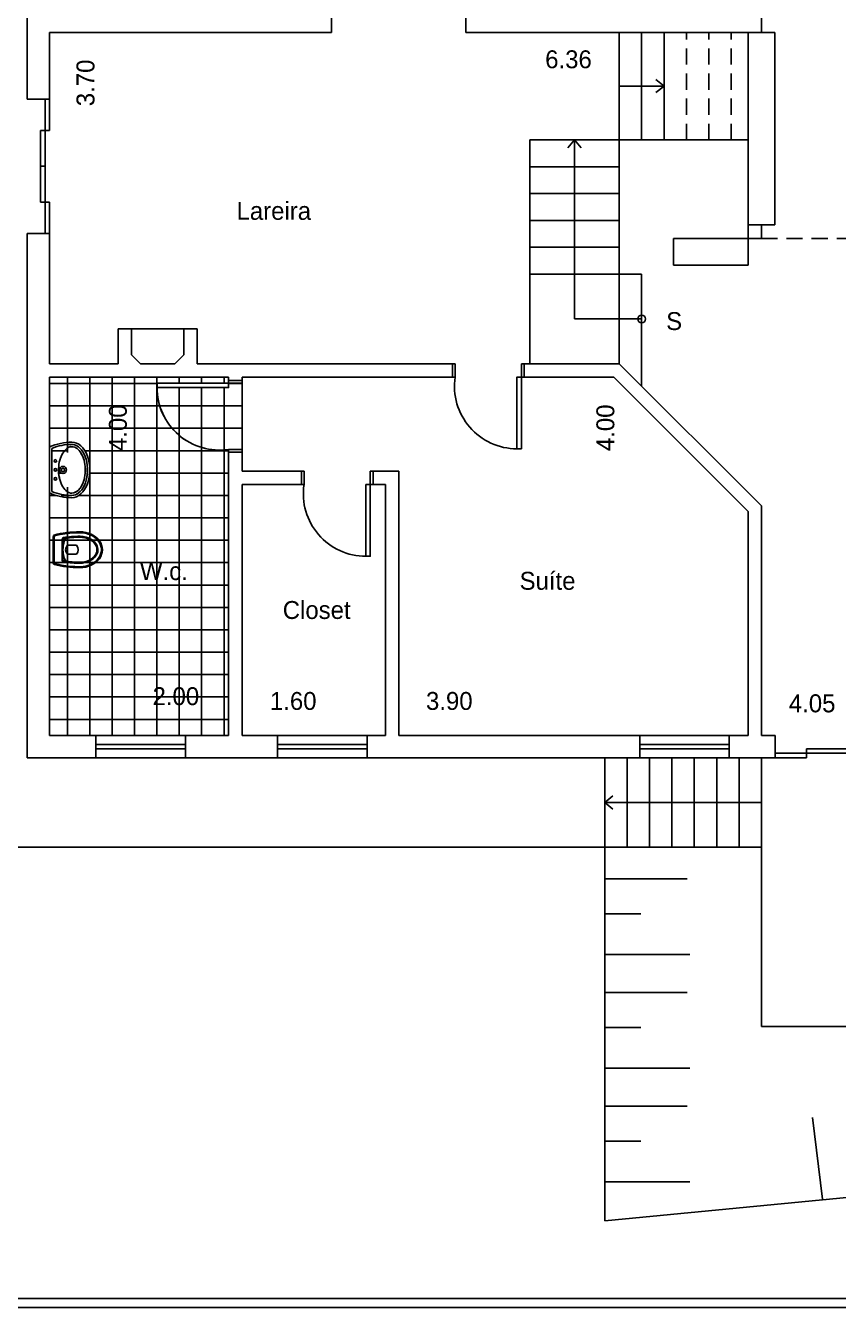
# Model space of a CAD drawing. Extents: x 0 to 58.4, y 0 to 35.7.
# Drawn here: x 16.92 to 25.99, y 0 to 14.31 of the extents above; entities that cross this region are included whole.
import ezdxf

# ---------------------------------------------------------------- set-up
doc = ezdxf.new("R2010")
doc.units = 0
doc.header["$MEASUREMENT"] = 0
doc.linetypes.add('ACAD_ISO02W100', pattern=[15, 12, -3])
doc.layers.get('0').update_dxf_attribs({"linetype": 'CONTINUOUS'})
doc.layers.get('DEFPOINTS').update_dxf_attribs({"linetype": 'CONTINUOUS'})
for name, color, linetype in [('BLOCO', 5, 'CONTINUOUS'), ('BLOCOS', 5, 'CONTINUOUS'), ('CINZA', 8, 'CONTINUOUS'), ('HACHURA', 1, 'CONTINUOUS'), ('PAREDE', 7, 'CONTINUOUS'), ('PONTILHADO', 8, 'ACAD_ISO02W100')]:
    doc.layers.add(name, color=color, linetype=linetype)
doc.styles.add('PADRÃO', font='', dxfattribs={"height": 0.2})
doc.styles.get('PADRÃO').set_extended_font_data('AvantGarde Bk BT')
doc.dimstyles.new('PADRÃOS', dxfattribs={"dimtxt": 0.15, "dimasz": 0.1, "dimexe": 1.25, "dimexo": 0.625, "dimgap": 0.1, "dimtad": 0, "dimjust": 1, "dimzin": 1, "dimdsep": 46, "dimtxsty": 'PADRÃO', "dimcen": 2.5, "dimse1": 1, "dimse2": 1, "dimsd1": 1, "dimsd2": 1, "dimclrt": 1, "dimadec": 0, "dimazin": 0, "dimtfac": 1, "dimtdec": 4, "dimtmove": 0, "dimatfit": 3, "dimfxl": 1, "dimtolj": 1, "dimtzin": 0, "dimarcsym": 0})

# ---------------------------------------------------------------- blocks, each defined once
blk = doc.blocks.new('BOLA')
at = {"layer": 'PAREDE', "ltscale": 0.015}
blk.add_circle((0, 0), 0.0437, dxfattribs=at)
blk = doc.blocks.new('SETA')
at = {"layer": 'PAREDE', "ltscale": 0.015}
for q in [(-0.073, -0.091), (0.073, -0.091)]:
    blk.add_line((0, 0), q, dxfattribs=at)
blk = doc.blocks.new('J1')
at = {"layer": 'BLOCO'}
for p, q in [((0, 0.25), (0, 0)), ((1, 0.25), (0, 0.25)), ((1, 0.15), (0, 0.15)), ((1, 0), (1, 0.25)), ((0, 0.1), (1, 0.1)), ((0, 0), (1, 0))]:
    blk.add_line(p, q, dxfattribs=at)
blk = doc.blocks.new('P80D15')
at = {"layer": 'BLOCO', "ltscale": 0.015}
for p, q in [((0, 0.15), (0, 0)), ((0, 0.15), (0.03, 0.15)), ((0.03, 0.15), (0.03, 0)), ((0.77, 0.15), (0.77, 0)), ((0.77, 0.15), (0.8, 0.15)), ((0.8, 0.15), (0.8, 0)), ((0, 0), (0.03, 0)), ((0.77, 0), (0.8, 0))]:
    blk.add_line(p, q, dxfattribs=at)
at = {"layer": 'BLOCO'}
blk.add_lwpolyline([(0.77, 0.15), (0.72, 0.15), (0.72, 0.95), (0.77, 0.95)], close=True, dxfattribs=at)
at = {"layer": 'BLOCO', "ltscale": 0.015}
blk.add_arc((0.72, 0.252), 0.698, 90, 188.4445, dxfattribs=at)
blk = doc.blocks.new('P80E15')
at = {"layer": 'BLOCO', "ltscale": 0.015}
for p, q in [((0.03, 0.15), (0, 0.15)), ((0, 0.15), (0, 0)), ((0.03, 0.15), (0.03, 0)), ((0.8, 0.15), (0.77, 0.15)), ((0.77, 0.15), (0.77, 0)), ((0.8, 0.15), (0.8, 0)), ((0.03, 0), (0, 0)), ((0.8, 0), (0.77, 0))]:
    blk.add_line(p, q, dxfattribs=at)
at = {"layer": 'BLOCO'}
blk.add_lwpolyline([(0.03, 0.15), (0.08, 0.15), (0.08, 0.95), (0.03, 0.95)], close=True, dxfattribs=at)
at = {"layer": 'BLOCO', "ltscale": 0.015}
blk.add_arc((0.08, 0.252), 0.698, 351.5555, 90, dxfattribs=at)
blk = doc.blocks.new('*D36')
at = {"layer": 'DEFPOINTS', "color": 0, "linetype": 'ByBlock', "ltscale": 0.015}
for p in [(150.251, 145.322), (150.251, 141.872), (150.702, 141.872)]:
    blk.add_point(p, dxfattribs=at)
at = {"color": 1, "linetype": 'ByBlock', "ltscale": 0.015, "insert": (150.702, 144.757), "char_height": 0.2, "attachment_point": 5, "rotation": 90, "style": 'PADRÃO'}
blk.add_mtext('\\A1;3.45', dxfattribs=at)
blk = doc.blocks.new('*D38')
at = {"layer": 'DEFPOINTS', "color": 0, "linetype": 'ByBlock', "ltscale": 0.015}
for p in [(154.301, 136.678), (150.251, 136.322), (154.301, 136.322)]:
    blk.add_point(p, dxfattribs=at)
at = {"color": 1, "linetype": 'ByBlock', "ltscale": 0.015, "insert": (150.818, 136.678), "char_height": 0.2, "attachment_point": 5, "style": 'PADRÃO'}
blk.add_mtext('\\A1;4.05', dxfattribs=at)
blk = doc.blocks.new('*D39')
at = {"layer": 'DEFPOINTS', "color": 0, "linetype": 'ByBlock', "ltscale": 0.015}
for p in [(150.101, 136.704), (146.201, 136.322), (150.101, 136.322)]:
    blk.add_point(p, dxfattribs=at)
at = {"color": 1, "linetype": 'ByBlock', "ltscale": 0.015, "insert": (146.766, 136.704), "char_height": 0.2, "attachment_point": 5, "style": 'PADRÃO'}
blk.add_mtext('\\A1;3.90', dxfattribs=at)
blk = doc.blocks.new('*D40')
at = {"layer": 'DEFPOINTS', "color": 0, "linetype": 'ByBlock', "ltscale": 0.015}
for p in [(148.601, 140.322), (148.51, 136.322), (150.101, 136.322)]:
    blk.add_point(p, dxfattribs=at)
at = {"color": 1, "linetype": 'ByBlock', "ltscale": 0.015, "insert": (148.51, 139.756), "char_height": 0.2, "attachment_point": 5, "rotation": 90, "style": 'PADRÃO'}
blk.add_mtext('\\A1;4.00', dxfattribs=at)
blk = doc.blocks.new('*D41')
at = {"layer": 'DEFPOINTS', "color": 0, "linetype": 'ByBlock', "ltscale": 0.015}
for p in [(146.051, 136.704), (144.451, 136.322), (146.051, 136.322)]:
    blk.add_point(p, dxfattribs=at)
at = {"color": 1, "linetype": 'ByBlock', "ltscale": 0.015, "insert": (145.023, 136.704), "char_height": 0.2, "attachment_point": 5, "style": 'PADRÃO'}
blk.add_mtext('\\A1;1.60', dxfattribs=at)
blk = doc.blocks.new('*D42')
at = {"layer": 'DEFPOINTS', "color": 0, "linetype": 'ByBlock', "ltscale": 0.015}
for p in [(142.301, 140.322), (142.301, 136.322), (143.066, 136.322)]:
    blk.add_point(p, dxfattribs=at)
at = {"color": 1, "linetype": 'ByBlock', "ltscale": 0.015, "insert": (143.066, 139.756), "char_height": 0.2, "attachment_point": 5, "rotation": 90, "style": 'PADRÃO'}
blk.add_mtext('\\A1;4.00', dxfattribs=at)
blk = doc.blocks.new('*D43')
at = {"layer": 'DEFPOINTS', "color": 0, "linetype": 'ByBlock', "ltscale": 0.015}
for p in [(142.301, 136.757), (142.301, 136.322), (144.301, 136.322)]:
    blk.add_point(p, dxfattribs=at)
at = {"color": 1, "linetype": 'ByBlock', "ltscale": 0.015, "insert": (143.712, 136.757), "char_height": 0.2, "attachment_point": 5, "style": 'PADRÃO'}
blk.add_mtext('\\A1;2.00', dxfattribs=at)
blk = doc.blocks.new('*D44')
at = {"layer": 'DEFPOINTS', "color": 0, "linetype": 'ByBlock', "ltscale": 0.015}
for p in [(142.301, 144.172), (142.301, 140.472), (142.704, 140.472)]:
    blk.add_point(p, dxfattribs=at)
at = {"color": 1, "linetype": 'ByBlock', "ltscale": 0.015, "insert": (142.704, 143.607), "char_height": 0.2, "attachment_point": 5, "rotation": 90, "style": 'PADRÃO'}
blk.add_mtext('\\A1;3.70', dxfattribs=at)
blk = doc.blocks.new('*D45')
at = {"layer": 'DEFPOINTS', "color": 0, "linetype": 'ByBlock', "ltscale": 0.015}
for p in [(142.301, 144.172), (148.663, 144.172), (142.301, 143.869)]:
    blk.add_point(p, dxfattribs=at)
at = {"color": 1, "linetype": 'ByBlock', "ltscale": 0.015, "insert": (148.097, 143.869), "char_height": 0.2, "attachment_point": 5, "style": 'PADRÃO'}
blk.add_mtext('\\A1;6.36', dxfattribs=at)
blk = doc.blocks.new('LAVAT')
at = {"layer": 'BLOCOS'}
for p, q in [((-0.257, 0), (0.257, 0)), ((-0.241, 0.025), (0.241, 0.025))]:
    blk.add_line(p, q, dxfattribs=at)
for centre, radius in [((0, 0.15), 0.04), ((0, 0.15), 0.02), ((-0.1, 0.065), 0.015), ((0, 0.065), 0.015), ((0.1, 0.065), 0.015)]:
    blk.add_circle(centre, radius, dxfattribs=at)
for centre, radius, start, end in [((0.31, 0.25), 0.62, 180, 203.78), ((0.31, 0.25), 0.595, 180, 202.2114), ((-0.31, 0.25), 0.595, 337.7886, 360), ((-0.31, 0.25), 0.62, 336.22, 0)]:
    blk.add_arc(centre, radius, start, end, dxfattribs=at)
blk.add_ellipse((0, 0.25), major_axis=(0.31, 0), ratio=0.645161, start_param=0, end_param=3.141593, dxfattribs=at)
for points, knots in [([(0.285, 0.25), (0.285, 0.3), (0.245, 0.354), (0.101, 0.423), (0, 0.434), (-0.174, 0.399), (-0.244, 0.353), (-0.28, 0.286), (-0.285, 0.268), (-0.285, 0.25)], [0, 0, 0, 0, 0.936148, 0.936148, 1.872296, 1.872296, 2.808445, 2.808445, 3.139385, 3.139385, 3.139385, 3.139385]), ([(0.26, 0.25), (0.26, 0.278), (0.242, 0.313), (0.164, 0.37), (0.103, 0.392), (-0.029, 0.404), (-0.098, 0.394), (-0.203, 0.348), (-0.24, 0.314), (-0.266, 0.253), (-0.263, 0.224), (-0.216, 0.162), (-0.168, 0.131), (-0.048, 0.098), (0.023, 0.096), (0.148, 0.123), (0.201, 0.15), (0.251, 0.205), (0.26, 0.229), (0.26, 0.25)], [0, 0, 0, 0, 0.718092, 0.718092, 1.436184, 1.436184, 2.154275, 2.154275, 2.872367, 2.872367, 3.590459, 3.590459, 4.308551, 4.308551, 5.026643, 5.026643, 5.744734, 5.744734, 6.283185, 6.283185, 6.283185, 6.283185])]:
    blk.add_open_spline(points, degree=3, knots=knots, dxfattribs=at)
blk = doc.blocks.new('VASOSAN')
at = {"layer": 'BLOCOS'}
for p, q in [((-0.05, 0.2), (-0.05, 0.3)), ((0.05, 0.2), (0.05, 0.3)), ((-0.116, 0.15), (0.116, 0.15)), ((-0.145, 0.05), (0.145, 0.05)), ((-0.145, 0.04), (0.145, 0.04)), ((-0.116, 0.14), (0.116, 0.14))]:
    blk.add_line(p, q, dxfattribs=at)
for centre, radius, start, end in [((0, 0.25), 0.0707, 44.9896, 134.9689), ((-0.116, 0.16), 0.02, 189.3868, 270), ((-0.116, 0.16), 0.01, 189.3844, 270), ((0, 0.25), 0.0707, 225.0311, 315.0104), ((0.116, 0.16), 0.01, 270, 350.5759), ((0.116, 0.16), 0.02, 270, 350.5771), ((-0.145, 0.06), 0.02, 195.5363, 270), ((-0.145, 0.06), 0.01, 195.5347, 270), ((0.145, 0.06), 0.01, 270, 344.4831), ((0.145, 0.06), 0.02, 270, 344.4637)]:
    blk.add_arc(centre, radius, start, end, dxfattribs=at)
for centre, major_axis, ratio, start_param, end_param in [((0, 0.34), (0, 0.25), 0.8, 4.712389, 7.853982), ((0, 0.34), (0, 0.5), 0.4, 1.570796, 2.178171), ((0, 0.34), (0, 0.5), 0.4, 4.105014, 4.712389), ((0, 0.2), (-0.132, 0), 0.380108, 0, 3.141593)]:
    blk.add_ellipse(centre, major_axis=major_axis, ratio=ratio, start_param=start_param, end_param=end_param, dxfattribs=at)
for points, knots in [([(0.19, 0.34), (0.19, 0.385), (0.18, 0.43), (0.128, 0.535), (0.067, 0.577), (-0.056, 0.582), (-0.118, 0.544), (-0.177, 0.44), (-0.19, 0.39), (-0.19, 0.34)], [4.712389, 4.712389, 4.712389, 4.712389, 5.268705, 5.268705, 6.251972, 6.251972, 7.235239, 7.235239, 7.853982, 7.853982, 7.853982, 7.853982]), ([(0.15, 0.34), (0.15, 0.379), (0.141, 0.418), (0.098, 0.505), (0.052, 0.537), (-0.036, 0.543), (-0.083, 0.519), (-0.137, 0.434), (-0.15, 0.387), (-0.15, 0.34)], [4.712389, 4.712389, 4.712389, 4.712389, 5.267304, 5.267304, 6.225165, 6.225165, 7.183027, 7.183027, 7.853982, 7.853982, 7.853982, 7.853982]), ([(0.14, 0.34), (0.14, 0.377), (0.131, 0.415), (0.086, 0.506), (0.035, 0.535), (-0.049, 0.525), (-0.088, 0.498), (-0.13, 0.419), (-0.14, 0.379), (-0.14, 0.34)], [4.712389, 4.712389, 4.712389, 4.712389, 5.266985, 5.266985, 6.376176, 6.376176, 7.268653, 7.268653, 7.853982, 7.853982, 7.853982, 7.853982]), ([(-0.19, 0.34), (-0.19, 0.263), (-0.183, 0.186), (-0.165, 0.096), (-0.16, 0.076), (-0.155, 0.057)], [1.5707963, 1.5707963, 1.5707963, 1.5707963, 2.0374558, 2.0374558, 2.1781714, 2.1781714, 2.1781714, 2.1781714]), ([(0.126, 0.158), (0.13, 0.188), (0.134, 0.22), (0.139, 0.281), (0.14, 0.31), (0.14, 0.34)], [4.3194242, 4.3194242, 4.3194242, 4.3194242, 4.5261468, 4.5261468, 4.712389, 4.712389, 4.712389, 4.712389]), ([(0.135, 0.157), (0.141, 0.188), (0.145, 0.222), (0.149, 0.283), (0.15, 0.312), (0.15, 0.34)], [4.3194149, 4.3194149, 4.3194149, 4.3194149, 4.5352774, 4.5352774, 4.712389, 4.712389, 4.712389, 4.712389]), ([(0.155, 0.057), (0.171, 0.118), (0.183, 0.188), (0.189, 0.287), (0.19, 0.314), (0.19, 0.34)], [4.1050166, 4.1050166, 4.1050166, 4.1050166, 4.5531772, 4.5531772, 4.712389, 4.712389, 4.712389, 4.712389])]:
    blk.add_open_spline(points, degree=3, knots=knots, dxfattribs=at)
for points in [[(-0.15, 0.34), (-0.15, 0.277), (-0.145, 0.214), (-0.135, 0.157)], [(-0.14, 0.34), (-0.14, 0.278), (-0.135, 0.215), (-0.126, 0.158)]]:
    blk.add_open_spline(points, degree=3, dxfattribs=at)

msp = doc.modelspace()

# ---------------------------------------------------------------- hatches: boundary and pattern name
at = {"layer": 'HACHURA', "ltscale": 0.015}
h = msp.add_hatch(dxfattribs=at)
h.set_pattern_fill('NET', color=256, scale=2, style=0)
h.set_pattern_definition([(0, (-125.11661, -129.93444), (0, 0.25), []), (90, (-125.11661, -129.93444), (-0.25, 2e-17), [])])
h.paths.add_polyline_path([(18.385, 10.271, 0.45807), (19.185, 9.581), (19.335, 9.581), (19.335, 10.321), (19.185, 10.321), (19.185, 10.271)])
edge = h.paths.add_edge_path()
edge.add_line((18.385, 10.271), (18.385, 10.321))
edge.add_line((18.385, 10.321), (19.185, 10.321))
edge.add_line((19.185, 10.321), (19.185, 10.351))
edge.add_line((19.185, 10.351), (19.185, 10.387))
edge.add_line((19.185, 10.387), (17.185, 10.387))
edge.add_line((17.185, 10.387), (17.185, 9.608))
edge.add_arc((17.435, 9.041), 0.62, 90, 113.78, ccw=False)
edge.add_ellipse((17.435, 9.351), major_axis=(0, -0.31), ratio=0.645161, start_angle=0, end_angle=180, ccw=False)
edge.add_arc((17.435, 9.661), 0.62, 246.22, 270, ccw=False)
edge.add_line((17.185, 9.093), (17.185, 6.387))
edge.add_line((17.185, 6.387), (17.702, 6.387))
edge.add_line((17.702, 6.387), (18.702, 6.387))
edge.add_line((18.702, 6.387), (19.185, 6.387))
edge.add_line((19.185, 6.387), (19.185, 9.551))
edge.add_line((19.185, 9.551), (19.185, 9.581))
edge.add_arc((19.082, 10.271), 0.698, 180, 278.4445, ccw=False)
edge = h.paths.add_edge_path(flags=16)
edge.add_ellipse((17.525, 8.46), major_axis=(0.25, 0), ratio=0.8, start_angle=270, end_angle=450, ccw=False)
edge.add_ellipse((17.525, 8.46), major_axis=(0.5, 0), ratio=0.4, start_angle=235.2, end_angle=270, ccw=False)
edge.add_arc((17.245, 8.315), 0.02, 180, 258.1773, ccw=False)
edge.add_line((17.225, 8.315), (17.225, 8.605))
edge.add_arc((17.245, 8.605), 0.02, 101.8227, 180, ccw=False)
edge.add_ellipse((17.525, 8.46), major_axis=(0.5, 0), ratio=0.4, start_angle=90, end_angle=124.8, ccw=False)
h.paths.add_polyline_path([(17.239, 8.624, -0.00003), (17.239, 8.624, 0.00003)], flags=0)
edge = h.paths.add_edge_path(flags=0)
edge.add_ellipse((17.525, 8.46), major_axis=(0.25, 0), ratio=0.8, start_angle=270, end_angle=450, ccw=False)
edge.add_ellipse((17.525, 8.46), major_axis=(0.5, 0), ratio=0.4, start_angle=235.2, end_angle=270, ccw=False)
edge.add_arc((17.245, 8.315), 0.02, 180, 258.1773, ccw=False)
edge.add_line((17.225, 8.315), (17.225, 8.605))
edge.add_arc((17.245, 8.605), 0.02, 101.8227, 180, ccw=False)
edge.add_ellipse((17.525, 8.46), major_axis=(0.5, 0), ratio=0.4, start_angle=90, end_angle=124.8, ccw=False)
h.paths.add_polyline_path([(17.795, 9.505), (17.795, 10.137), (18.103, 10.137), (18.103, 9.505)], flags=24)
h.paths.add_polyline_path([(18.257, 6.977), (18.935, 6.977), (18.935, 6.669), (18.257, 6.669)], flags=24)
h.paths.add_polyline_path([(18.257, 6.977), (18.935, 6.977), (18.935, 6.669), (18.257, 6.669)], flags=8)
h.paths.add_polyline_path([(18.138, 8.066), (18.808, 8.066), (18.808, 8.372), (18.138, 8.372)], flags=24)

# ---------------------------------------------------------------- linework, layer by layer
at = {"layer": 'BLOCO', "ltscale": 0.015}
for p, q in [((17.135, 13.492), (17.135, 11.992)), ((17.185, 13.492), (17.185, 13.142)), ((17.085, 13.142), (17.085, 12.342)), ((17.185, 13.142), (17.085, 13.142)), ((17.135, 12.742), (17.085, 12.742)), ((17.185, 12.342), (17.085, 12.342)), ((17.185, 12.342), (17.185, 11.992)), ((21.685, 10.537), (21.715, 10.537)), ((21.685, 10.387), (21.685, 10.537)), ((21.715, 10.387), (21.715, 10.537)), ((22.455, 10.537), (22.485, 10.537)), ((22.455, 10.387), (22.455, 10.537)), ((22.485, 10.387), (22.485, 10.537)), ((19.185, 10.351), (19.335, 10.351)), ((19.185, 10.321), (19.185, 10.351)), ((19.185, 10.321), (19.335, 10.321)), ((19.335, 10.321), (19.335, 10.351)), ((21.685, 10.387), (21.715, 10.387)), ((22.455, 10.387), (22.485, 10.387)), ((19.185, 9.581), (19.335, 9.581)), ((19.185, 9.551), (19.185, 9.581)), ((19.185, 9.551), (19.335, 9.551)), ((19.335, 9.551), (19.335, 9.581)), ((19.997, 9.337), (20.027, 9.337)), ((19.997, 9.187), (19.997, 9.337)), ((20.027, 9.187), (20.027, 9.337)), ((20.767, 9.337), (20.797, 9.337)), ((20.767, 9.187), (20.767, 9.337)), ((20.797, 9.187), (20.797, 9.337)), ((19.997, 9.187), (20.027, 9.187)), ((20.767, 9.187), (20.797, 9.187)), ((26.788, 6.187), (25.288, 6.187)), ((26.438, 6.237), (25.638, 6.237)), ((25.638, 6.137), (25.638, 6.237)), ((25.638, 6.137), (25.288, 6.137))]:
    msp.add_line(p, q, dxfattribs=at)
at = {"layer": 'BLOCO'}
for p, q in [((17.702, 6.387), (17.702, 6.137)), ((18.702, 6.387), (17.702, 6.387)), ((18.702, 6.137), (18.702, 6.387)), ((19.732, 6.387), (19.732, 6.137)), ((20.732, 6.387), (19.732, 6.387)), ((20.732, 6.137), (20.732, 6.387)), ((23.775, 6.387), (23.775, 6.137)), ((24.775, 6.387), (23.775, 6.387)), ((24.775, 6.137), (24.775, 6.387)), ((18.702, 6.287), (17.702, 6.287)), ((17.702, 6.237), (18.702, 6.237)), ((20.732, 6.287), (19.732, 6.287)), ((19.732, 6.237), (20.732, 6.237)), ((24.775, 6.287), (23.775, 6.287)), ((23.775, 6.237), (24.775, 6.237)), ((17.702, 6.137), (18.702, 6.137)), ((19.732, 6.137), (20.732, 6.137)), ((23.775, 6.137), (24.775, 6.137))]:
    msp.add_line(p, q, dxfattribs=at)
for points in [[(19.185, 10.321), (19.185, 10.271), (18.385, 10.271), (18.385, 10.321)], [(22.455, 10.387), (22.405, 10.387), (22.405, 9.587), (22.455, 9.587)], [(20.767, 9.187), (20.717, 9.187), (20.717, 8.387), (20.767, 8.387)]]:
    msp.add_lwpolyline(points, close=True, dxfattribs=at)
at = {"layer": 'BLOCO', "ltscale": 0.015}
for centre, start, end in [((22.405, 10.285), 171.5555, 270), ((19.082, 10.271), 180, 278.4445), ((20.717, 9.085), 171.5555, 270)]:
    msp.add_arc(centre, 0.698, start, end, dxfattribs=at)
at = {"layer": 'BLOCOS'}
for p, q in [((17.185, 9.608), (17.185, 9.093)), ((17.21, 9.592), (17.21, 9.11)), ((17.225, 8.605), (17.225, 8.315)), ((17.235, 8.605), (17.235, 8.315)), ((17.325, 8.576), (17.325, 8.344)), ((17.335, 8.576), (17.335, 8.344)), ((17.385, 8.51), (17.485, 8.51)), ((17.385, 8.41), (17.485, 8.41))]:
    msp.add_line(p, q, dxfattribs=at)
for centre, radius in [((17.25, 9.451), 0.015), ((17.25, 9.351), 0.015), ((17.335, 9.351), 0.04), ((17.335, 9.351), 0.02), ((17.25, 9.251), 0.015)]:
    msp.add_circle(centre, radius, dxfattribs=at)
for centre, radius, start, end in [((17.435, 9.041), 0.62, 90, 113.78), ((17.435, 9.041), 0.595, 90, 112.2114), ((17.435, 9.661), 0.62, 246.22, 270), ((17.435, 9.661), 0.595, 247.7886, 270), ((17.245, 8.605), 0.02, 105.5363, 180), ((17.245, 8.605), 0.01, 105.5347, 180), ((17.345, 8.576), 0.02, 99.3868, 180), ((17.345, 8.576), 0.01, 99.3844, 180), ((17.435, 8.46), 0.0707, 135.0311, 225.0104), ((17.435, 8.46), 0.0707, 314.9896, 44.9689), ((17.245, 8.315), 0.02, 180, 254.4637), ((17.245, 8.315), 0.01, 180, 254.4831), ((17.345, 8.344), 0.02, 180, 260.5771), ((17.345, 8.344), 0.01, 180, 260.5759)]:
    msp.add_arc(centre, radius, start, end, dxfattribs=at)
for centre, major_axis, ratio, start_param, end_param in [((17.435, 9.351), (0, -0.31), 0.645161, 0, 3.141593), ((17.435, 9.351), (0, -0.31), 0.645161, 0, 3.141593), ((17.525, 8.46), (0.5, 0), 0.4, 1.570796, 2.178171), ((17.525, 8.46), (0.5, 0), 0.4, 1.570796, 2.178171), ((17.385, 8.46), (0, 0.132), 0.380108, 0, 3.141593), ((17.385, 8.46), (0, 0.132), 0.380108, 0, 1.570397), ((17.385, 8.46), (0, 0.132), 0.380108, 0, 1.570397), ((17.385, 8.46), (0, 0.132), 0.380108, 0, 1.570397), ((17.385, 8.46), (0, 0.132), 0.380108, 0, 1.570397), ((17.385, 8.46), (0, 0.132), 0.380108, 0, 1.570397), ((17.385, 8.46), (0, 0.132), 0.380108, 0, 1.570397), ((17.385, 8.46), (0, 0.132), 0.380108, 0, 1.570397), ((17.525, 8.46), (0.25, 0), 0.8, 4.712389, 7.853982), ((17.525, 8.46), (0.25, 0), 0.8, 4.712389, 7.853982), ((17.385, 8.46), (0, 0.132), 0.380108, 1.570397, 1.571196), ((17.385, 8.46), (0, 0.132), 0.380108, 1.571196, 3.141593), ((17.385, 8.46), (0, 0.132), 0.380108, 1.570397, 1.571196), ((17.385, 8.46), (0, 0.132), 0.380108, 1.571196, 3.141593), ((17.385, 8.46), (0, 0.132), 0.380108, 1.570397, 1.571196), ((17.385, 8.46), (0, 0.132), 0.380108, 1.571196, 3.141593), ((17.385, 8.46), (0, 0.132), 0.380108, 1.570397, 1.571196), ((17.385, 8.46), (0, 0.132), 0.380108, 1.571196, 3.141593), ((17.385, 8.46), (0, 0.132), 0.380108, 1.570397, 1.571196), ((17.385, 8.46), (0, 0.132), 0.380108, 1.571196, 3.141593), ((17.385, 8.46), (0, 0.132), 0.380108, 1.570397, 1.571196), ((17.385, 8.46), (0, 0.132), 0.380108, 1.571196, 3.141593), ((17.385, 8.46), (0, 0.132), 0.380108, 1.570397, 1.571196), ((17.385, 8.46), (0, 0.132), 0.380108, 1.571196, 3.141593), ((17.525, 8.46), (0.5, 0), 0.4, 4.105014, 4.712389), ((17.525, 8.46), (0.5, 0), 0.4, 4.105014, 4.712389)]:
    msp.add_ellipse(centre, major_axis=major_axis, ratio=ratio, start_param=start_param, end_param=end_param, dxfattribs=at)
for points, knots in [([(17.435, 9.091), (17.463, 9.091), (17.497, 9.109), (17.555, 9.186), (17.577, 9.248), (17.588, 9.379), (17.578, 9.448), (17.532, 9.554), (17.499, 9.59), (17.437, 9.617), (17.409, 9.613), (17.347, 9.567), (17.316, 9.519), (17.283, 9.399), (17.28, 9.328), (17.307, 9.203), (17.335, 9.15), (17.389, 9.1), (17.413, 9.091), (17.435, 9.091)], [0, 0, 0, 0, 0.718092, 0.718092, 1.436184, 1.436184, 2.154275, 2.154275, 2.872367, 2.872367, 3.590459, 3.590459, 4.308551, 4.308551, 5.026643, 5.026643, 5.744734, 5.744734, 6.283185, 6.283185, 6.283185, 6.283185]), ([(17.435, 9.091), (17.463, 9.091), (17.497, 9.109), (17.555, 9.186), (17.577, 9.248), (17.588, 9.379), (17.578, 9.448), (17.532, 9.554), (17.499, 9.59), (17.437, 9.617), (17.409, 9.613), (17.347, 9.567), (17.316, 9.519), (17.283, 9.399), (17.28, 9.328), (17.307, 9.203), (17.335, 9.15), (17.389, 9.1), (17.413, 9.091), (17.435, 9.091)], [0, 0, 0, 0, 0.718092, 0.718092, 1.436184, 1.436184, 2.154275, 2.154275, 2.872367, 2.872367, 3.590459, 3.590459, 4.308551, 4.308551, 5.026643, 5.026643, 5.744734, 5.744734, 6.283185, 6.283185, 6.283185, 6.283185]), ([(17.435, 9.066), (17.485, 9.066), (17.539, 9.105), (17.607, 9.25), (17.619, 9.351), (17.584, 9.525), (17.538, 9.595), (17.471, 9.631), (17.453, 9.636), (17.435, 9.636)], [0, 0, 0, 0, 0.936148, 0.936148, 1.872296, 1.872296, 2.808445, 2.808445, 3.139385, 3.139385, 3.139385, 3.139385]), ([(17.435, 9.066), (17.485, 9.066), (17.539, 9.105), (17.607, 9.25), (17.619, 9.351), (17.584, 9.525), (17.538, 9.595), (17.471, 9.631), (17.453, 9.636), (17.435, 9.636)], [0, 0, 0, 0, 0.936148, 0.936148, 1.872296, 1.872296, 2.808445, 2.808445, 3.139385, 3.139385, 3.139385, 3.139385]), ([(17.525, 8.65), (17.448, 8.65), (17.37, 8.643), (17.281, 8.625), (17.261, 8.62), (17.242, 8.615)], [1.5707963, 1.5707963, 1.5707963, 1.5707963, 2.0374558, 2.0374558, 2.1781714, 2.1781714, 2.1781714, 2.1781714]), ([(17.525, 8.65), (17.448, 8.65), (17.37, 8.643), (17.281, 8.625), (17.261, 8.62), (17.242, 8.615)], [1.5707963, 1.5707963, 1.5707963, 1.5707963, 2.0374558, 2.0374558, 2.1781714, 2.1781714, 2.1781714, 2.1781714]), ([(17.525, 8.65), (17.448, 8.65), (17.37, 8.643), (17.281, 8.625), (17.261, 8.62), (17.242, 8.615)], [1.5707963, 1.5707963, 1.5707963, 1.5707963, 2.0374558, 2.0374558, 2.1781714, 2.1781714, 2.1781714, 2.1781714]), ([(17.525, 8.27), (17.57, 8.27), (17.614, 8.28), (17.719, 8.333), (17.762, 8.393), (17.767, 8.516), (17.729, 8.578), (17.624, 8.637), (17.575, 8.65), (17.525, 8.65)], [4.712389, 4.712389, 4.712389, 4.712389, 5.268705, 5.268705, 6.251972, 6.251972, 7.235239, 7.235239, 7.853982, 7.853982, 7.853982, 7.853982]), ([(17.525, 8.27), (17.57, 8.27), (17.614, 8.28), (17.719, 8.333), (17.762, 8.393), (17.767, 8.516), (17.729, 8.578), (17.624, 8.637), (17.575, 8.65), (17.525, 8.65)], [4.712389, 4.712389, 4.712389, 4.712389, 5.268705, 5.268705, 6.251972, 6.251972, 7.235239, 7.235239, 7.853982, 7.853982, 7.853982, 7.853982]), ([(17.525, 8.27), (17.57, 8.27), (17.614, 8.28), (17.719, 8.333), (17.762, 8.393), (17.767, 8.516), (17.729, 8.578), (17.624, 8.637), (17.575, 8.65), (17.525, 8.65)], [4.712389, 4.712389, 4.712389, 4.712389, 5.268705, 5.268705, 6.251972, 6.251972, 7.235239, 7.235239, 7.853982, 7.853982, 7.853982, 7.853982]), ([(17.525, 8.27), (17.57, 8.27), (17.614, 8.28), (17.719, 8.333), (17.762, 8.393), (17.767, 8.516), (17.729, 8.578), (17.624, 8.637), (17.575, 8.65), (17.525, 8.65)], [4.712389, 4.712389, 4.712389, 4.712389, 5.268705, 5.268705, 6.251972, 6.251972, 7.235239, 7.235239, 7.853982, 7.853982, 7.853982, 7.853982]), ([(17.525, 8.27), (17.57, 8.27), (17.614, 8.28), (17.719, 8.333), (17.762, 8.393), (17.767, 8.516), (17.729, 8.578), (17.624, 8.637), (17.575, 8.65), (17.525, 8.65)], [4.712389, 4.712389, 4.712389, 4.712389, 5.268705, 5.268705, 6.251972, 6.251972, 7.235239, 7.235239, 7.853982, 7.853982, 7.853982, 7.853982]), ([(17.525, 8.31), (17.564, 8.31), (17.602, 8.319), (17.689, 8.362), (17.721, 8.408), (17.728, 8.496), (17.703, 8.543), (17.618, 8.597), (17.572, 8.61), (17.525, 8.61)], [4.712389, 4.712389, 4.712389, 4.712389, 5.267304, 5.267304, 6.225165, 6.225165, 7.183027, 7.183027, 7.853982, 7.853982, 7.853982, 7.853982]), ([(17.525, 8.31), (17.564, 8.31), (17.602, 8.319), (17.689, 8.362), (17.721, 8.408), (17.728, 8.496), (17.703, 8.543), (17.618, 8.597), (17.572, 8.61), (17.525, 8.61)], [4.712389, 4.712389, 4.712389, 4.712389, 5.267304, 5.267304, 6.225165, 6.225165, 7.183027, 7.183027, 7.853982, 7.853982, 7.853982, 7.853982]), ([(17.525, 8.31), (17.564, 8.31), (17.602, 8.319), (17.689, 8.362), (17.721, 8.408), (17.728, 8.496), (17.703, 8.543), (17.618, 8.597), (17.572, 8.61), (17.525, 8.61)], [4.712389, 4.712389, 4.712389, 4.712389, 5.267304, 5.267304, 6.225165, 6.225165, 7.183027, 7.183027, 7.853982, 7.853982, 7.853982, 7.853982]), ([(17.525, 8.31), (17.564, 8.31), (17.602, 8.319), (17.689, 8.362), (17.721, 8.408), (17.728, 8.496), (17.703, 8.543), (17.618, 8.597), (17.572, 8.61), (17.525, 8.61)], [4.712389, 4.712389, 4.712389, 4.712389, 5.267304, 5.267304, 6.225165, 6.225165, 7.183027, 7.183027, 7.853982, 7.853982, 7.853982, 7.853982]), ([(17.525, 8.31), (17.564, 8.31), (17.602, 8.319), (17.689, 8.362), (17.721, 8.408), (17.728, 8.496), (17.703, 8.543), (17.618, 8.597), (17.572, 8.61), (17.525, 8.61)], [4.712389, 4.712389, 4.712389, 4.712389, 5.267304, 5.267304, 6.225165, 6.225165, 7.183027, 7.183027, 7.853982, 7.853982, 7.853982, 7.853982]), ([(17.525, 8.31), (17.564, 8.31), (17.602, 8.319), (17.689, 8.362), (17.721, 8.408), (17.728, 8.496), (17.703, 8.543), (17.618, 8.597), (17.572, 8.61), (17.525, 8.61)], [4.712389, 4.712389, 4.712389, 4.712389, 5.267304, 5.267304, 6.225165, 6.225165, 7.183027, 7.183027, 7.853982, 7.853982, 7.853982, 7.853982]), ([(17.525, 8.32), (17.562, 8.32), (17.599, 8.329), (17.69, 8.374), (17.72, 8.425), (17.709, 8.509), (17.683, 8.549), (17.603, 8.59), (17.564, 8.6), (17.525, 8.6)], [4.712389, 4.712389, 4.712389, 4.712389, 5.266985, 5.266985, 6.376176, 6.376176, 7.268653, 7.268653, 7.853982, 7.853982, 7.853982, 7.853982]), ([(17.525, 8.32), (17.562, 8.32), (17.599, 8.329), (17.69, 8.374), (17.72, 8.425), (17.709, 8.509), (17.683, 8.549), (17.603, 8.59), (17.564, 8.6), (17.525, 8.6)], [4.712389, 4.712389, 4.712389, 4.712389, 5.266985, 5.266985, 6.376176, 6.376176, 7.268653, 7.268653, 7.853982, 7.853982, 7.853982, 7.853982]), ([(17.525, 8.32), (17.562, 8.32), (17.599, 8.329), (17.69, 8.374), (17.72, 8.425), (17.709, 8.509), (17.683, 8.549), (17.603, 8.59), (17.564, 8.6), (17.525, 8.6)], [4.712389, 4.712389, 4.712389, 4.712389, 5.266985, 5.266985, 6.376176, 6.376176, 7.268653, 7.268653, 7.853982, 7.853982, 7.853982, 7.853982]), ([(17.525, 8.32), (17.562, 8.32), (17.599, 8.329), (17.69, 8.374), (17.72, 8.425), (17.709, 8.509), (17.683, 8.549), (17.603, 8.59), (17.564, 8.6), (17.525, 8.6)], [4.712389, 4.712389, 4.712389, 4.712389, 5.266985, 5.266985, 6.376176, 6.376176, 7.268653, 7.268653, 7.853982, 7.853982, 7.853982, 7.853982]), ([(17.525, 8.32), (17.562, 8.32), (17.599, 8.329), (17.69, 8.374), (17.72, 8.425), (17.709, 8.509), (17.683, 8.549), (17.603, 8.59), (17.564, 8.6), (17.525, 8.6)], [4.712389, 4.712389, 4.712389, 4.712389, 5.266985, 5.266985, 6.376176, 6.376176, 7.268653, 7.268653, 7.853982, 7.853982, 7.853982, 7.853982]), ([(17.525, 8.32), (17.562, 8.32), (17.599, 8.329), (17.69, 8.374), (17.72, 8.425), (17.709, 8.509), (17.683, 8.549), (17.603, 8.59), (17.564, 8.6), (17.525, 8.6)], [4.712389, 4.712389, 4.712389, 4.712389, 5.266985, 5.266985, 6.376176, 6.376176, 7.268653, 7.268653, 7.853982, 7.853982, 7.853982, 7.853982]), ([(17.525, 8.32), (17.562, 8.32), (17.599, 8.329), (17.69, 8.374), (17.72, 8.425), (17.709, 8.509), (17.683, 8.549), (17.603, 8.59), (17.564, 8.6), (17.525, 8.6)], [4.712389, 4.712389, 4.712389, 4.712389, 5.266985, 5.266985, 6.376176, 6.376176, 7.268653, 7.268653, 7.853982, 7.853982, 7.853982, 7.853982]), ([(17.525, 8.32), (17.562, 8.32), (17.599, 8.329), (17.69, 8.374), (17.72, 8.425), (17.709, 8.509), (17.683, 8.549), (17.603, 8.59), (17.564, 8.6), (17.525, 8.6)], [4.712389, 4.712389, 4.712389, 4.712389, 5.266985, 5.266985, 6.376176, 6.376176, 7.268653, 7.268653, 7.853982, 7.853982, 7.853982, 7.853982]), ([(17.242, 8.305), (17.303, 8.289), (17.373, 8.277), (17.472, 8.271), (17.498, 8.27), (17.525, 8.27)], [4.1050166, 4.1050166, 4.1050166, 4.1050166, 4.5531772, 4.5531772, 4.712389, 4.712389, 4.712389, 4.712389]), ([(17.242, 8.305), (17.303, 8.289), (17.373, 8.277), (17.472, 8.271), (17.498, 8.27), (17.525, 8.27)], [4.1050166, 4.1050166, 4.1050166, 4.1050166, 4.5531772, 4.5531772, 4.712389, 4.712389, 4.712389, 4.712389]), ([(17.242, 8.305), (17.303, 8.289), (17.373, 8.277), (17.472, 8.271), (17.498, 8.27), (17.525, 8.27)], [4.1050166, 4.1050166, 4.1050166, 4.1050166, 4.5531772, 4.5531772, 4.712389, 4.712389, 4.712389, 4.712389]), ([(17.242, 8.305), (17.303, 8.289), (17.373, 8.277), (17.472, 8.271), (17.498, 8.27), (17.525, 8.27)], [4.1050166, 4.1050166, 4.1050166, 4.1050166, 4.5531772, 4.5531772, 4.712389, 4.712389, 4.712389, 4.712389]), ([(17.341, 8.325), (17.373, 8.319), (17.406, 8.316), (17.468, 8.311), (17.496, 8.31), (17.525, 8.31)], [4.3194149, 4.3194149, 4.3194149, 4.3194149, 4.5352774, 4.5352774, 4.712389, 4.712389, 4.712389, 4.712389]), ([(17.341, 8.325), (17.373, 8.319), (17.406, 8.316), (17.468, 8.311), (17.496, 8.31), (17.525, 8.31)], [4.3194149, 4.3194149, 4.3194149, 4.3194149, 4.5352774, 4.5352774, 4.712389, 4.712389, 4.712389, 4.712389]), ([(17.341, 8.325), (17.373, 8.319), (17.406, 8.316), (17.468, 8.311), (17.496, 8.31), (17.525, 8.31)], [4.3194149, 4.3194149, 4.3194149, 4.3194149, 4.5352774, 4.5352774, 4.712389, 4.712389, 4.712389, 4.712389]), ([(17.341, 8.325), (17.373, 8.319), (17.406, 8.316), (17.468, 8.311), (17.496, 8.31), (17.525, 8.31)], [4.3194149, 4.3194149, 4.3194149, 4.3194149, 4.5352774, 4.5352774, 4.712389, 4.712389, 4.712389, 4.712389]), ([(17.341, 8.325), (17.373, 8.319), (17.406, 8.316), (17.468, 8.311), (17.496, 8.31), (17.525, 8.31)], [4.3194149, 4.3194149, 4.3194149, 4.3194149, 4.5352774, 4.5352774, 4.712389, 4.712389, 4.712389, 4.712389]), ([(17.341, 8.325), (17.373, 8.319), (17.406, 8.316), (17.468, 8.311), (17.496, 8.31), (17.525, 8.31)], [4.3194149, 4.3194149, 4.3194149, 4.3194149, 4.5352774, 4.5352774, 4.712389, 4.712389, 4.712389, 4.712389]), ([(17.343, 8.335), (17.373, 8.33), (17.404, 8.326), (17.466, 8.321), (17.495, 8.32), (17.525, 8.32)], [4.3194242, 4.3194242, 4.3194242, 4.3194242, 4.5261468, 4.5261468, 4.712389, 4.712389, 4.712389, 4.712389]), ([(17.385, 8.329), (17.402, 8.326), (17.419, 8.325), (17.466, 8.321), (17.495, 8.32), (17.525, 8.32)], [4.4132296, 4.4132296, 4.4132296, 4.4132296, 4.5261468, 4.5261468, 4.712389, 4.712389, 4.712389, 4.712389]), ([(17.385, 8.329), (17.402, 8.326), (17.419, 8.325), (17.466, 8.321), (17.495, 8.32), (17.525, 8.32)], [4.4132296, 4.4132296, 4.4132296, 4.4132296, 4.5261468, 4.5261468, 4.712389, 4.712389, 4.712389, 4.712389]), ([(17.385, 8.329), (17.402, 8.326), (17.419, 8.325), (17.466, 8.321), (17.495, 8.32), (17.525, 8.32)], [4.4132296, 4.4132296, 4.4132296, 4.4132296, 4.5261468, 4.5261468, 4.712389, 4.712389, 4.712389, 4.712389]), ([(17.385, 8.329), (17.402, 8.326), (17.419, 8.325), (17.466, 8.321), (17.495, 8.32), (17.525, 8.32)], [4.4132296, 4.4132296, 4.4132296, 4.4132296, 4.5261468, 4.5261468, 4.712389, 4.712389, 4.712389, 4.712389]), ([(17.385, 8.329), (17.402, 8.326), (17.419, 8.325), (17.466, 8.321), (17.495, 8.32), (17.525, 8.32)], [4.4132296, 4.4132296, 4.4132296, 4.4132296, 4.5261468, 4.5261468, 4.712389, 4.712389, 4.712389, 4.712389]), ([(17.385, 8.329), (17.402, 8.326), (17.419, 8.325), (17.466, 8.321), (17.495, 8.32), (17.525, 8.32)], [4.4132296, 4.4132296, 4.4132296, 4.4132296, 4.5261468, 4.5261468, 4.712389, 4.712389, 4.712389, 4.712389]), ([(17.385, 8.329), (17.402, 8.326), (17.419, 8.325), (17.466, 8.321), (17.495, 8.32), (17.525, 8.32)], [4.4132296, 4.4132296, 4.4132296, 4.4132296, 4.5261468, 4.5261468, 4.712389, 4.712389, 4.712389, 4.712389])]:
    msp.add_open_spline(points, degree=3, knots=knots, dxfattribs=at)
for points in [[(17.525, 8.61), (17.462, 8.61), (17.399, 8.605), (17.341, 8.596)], [(17.525, 8.61), (17.462, 8.61), (17.399, 8.605), (17.341, 8.596)], [(17.525, 8.61), (17.462, 8.61), (17.399, 8.605), (17.341, 8.596)], [(17.525, 8.61), (17.462, 8.61), (17.399, 8.605), (17.341, 8.596)], [(17.525, 8.61), (17.462, 8.61), (17.399, 8.605), (17.341, 8.596)], [(17.525, 8.61), (17.462, 8.61), (17.399, 8.605), (17.341, 8.596)], [(17.525, 8.6), (17.462, 8.6), (17.4, 8.595), (17.343, 8.586)], [(17.385, 8.592), (17.371, 8.59), (17.357, 8.588), (17.343, 8.586)], [(17.385, 8.592), (17.371, 8.59), (17.357, 8.588), (17.343, 8.586)], [(17.385, 8.592), (17.371, 8.59), (17.357, 8.588), (17.343, 8.586)], [(17.385, 8.592), (17.371, 8.59), (17.357, 8.588), (17.343, 8.586)], [(17.385, 8.592), (17.371, 8.59), (17.357, 8.588), (17.343, 8.586)], [(17.385, 8.592), (17.371, 8.59), (17.357, 8.588), (17.343, 8.586)], [(17.525, 8.6), (17.477, 8.6), (17.43, 8.597), (17.385, 8.592)], [(17.525, 8.6), (17.477, 8.6), (17.43, 8.597), (17.385, 8.592)], [(17.525, 8.6), (17.477, 8.6), (17.43, 8.597), (17.385, 8.592)], [(17.525, 8.6), (17.477, 8.6), (17.43, 8.597), (17.385, 8.592)], [(17.525, 8.6), (17.477, 8.6), (17.43, 8.597), (17.385, 8.592)], [(17.525, 8.6), (17.477, 8.6), (17.43, 8.597), (17.385, 8.592)], [(17.343, 8.335), (17.357, 8.332), (17.371, 8.33), (17.385, 8.329)], [(17.343, 8.335), (17.357, 8.332), (17.371, 8.33), (17.385, 8.329)], [(17.343, 8.335), (17.357, 8.332), (17.371, 8.33), (17.385, 8.329)], [(17.343, 8.335), (17.357, 8.332), (17.371, 8.33), (17.385, 8.329)], [(17.343, 8.335), (17.357, 8.332), (17.371, 8.33), (17.385, 8.329)], [(17.343, 8.335), (17.357, 8.332), (17.371, 8.33), (17.385, 8.329)], [(17.343, 8.335), (17.357, 8.332), (17.371, 8.33), (17.385, 8.329)]]:
    msp.add_open_spline(points, degree=3, dxfattribs=at)
at = {"layer": 'CINZA', "ltscale": 0.015}
for p, q in [((24.985, 11.637), (24.985, 14.237)), ((25.285, 12.087), (25.285, 14.237)), ((24.985, 11.937), (24.151, 11.937)), ((24.151, 11.937), (24.151, 11.637)), ((24.151, 11.637), (24.985, 11.637)), ((23.385, 5.137), (23.385, 6.137)), ((23.635, 5.137), (23.635, 6.137)), ((23.885, 5.137), (23.885, 6.137)), ((24.135, 5.137), (24.135, 6.137)), ((24.385, 5.137), (24.385, 6.137)), ((24.635, 5.137), (24.635, 6.137)), ((24.885, 5.137), (24.885, 6.137)), ((25.135, 5.137), (25.135, 6.137)), ((25.135, 5.137), (25.135, 6.137)), ((23.385, 5.637), (23.476, 5.711)), ((23.385, 5.637), (23.476, 5.564)), ((23.385, 5.637), (25.135, 5.637)), ((15.935, 5.137), (25.135, 5.137)), ((23.385, 5.137), (23.385, 0.966)), ((25.135, 5.137), (25.135, 3.137)), ((23.385, 4.787), (24.304, 4.787)), ((23.385, 4.394), (23.789, 4.394)), ((23.385, 3.94), (24.334, 3.94)), ((23.385, 3.517), (24.304, 3.517)), ((23.385, 3.124), (23.789, 3.124)), ((25.135, 3.137), (32.885, 3.137)), ((23.385, 2.671), (24.334, 2.671)), ((23.385, 0.966), (37.808, 2.357)), ((23.385, 2.248), (24.304, 2.248)), ((25.815, 1.208), (25.706, 2.12)), ((23.385, 1.855), (23.789, 1.855)), ((23.385, 1.402), (24.334, 1.402))]:
    msp.add_line(p, q, dxfattribs=at)
at = {"layer": 'HACHURA', "color": 7, "ltscale": 0.015}
for p, q in [((19.185, 10.387), (17.185, 10.387)), ((17.185, 10.387), (17.185, 9.608)), ((19.185, 10.351), (19.185, 10.387)), ((19.185, 6.387), (19.185, 9.551)), ((17.185, 9.093), (17.185, 6.387)), ((17.185, 6.387), (17.702, 6.387)), ((18.702, 6.387), (19.185, 6.387))]:
    msp.add_line(p, q, dxfattribs=at)
at = {"layer": 'HACHURA', "color": 5, "ltscale": 0.015}
for p, q in [((18.385, 10.271), (18.385, 10.321)), ((18.385, 10.321), (19.185, 10.321)), ((19.185, 10.321), (19.185, 10.351)), ((19.185, 9.551), (19.185, 9.581)), ((17.225, 8.315), (17.225, 8.605)), ((17.325, 8.344), (17.325, 8.576)), ((17.335, 8.344), (17.335, 8.46)), ((17.702, 6.387), (18.702, 6.387))]:
    msp.add_line(p, q, dxfattribs=at)
at = {"layer": 'HACHURA', "ltscale": 0.015}
msp.add_line((19.335, 10.321), (19.335, 9.581), dxfattribs=at)
at = {"layer": 'HACHURA', "color": 5, "ltscale": 0.015}
for centre, radius, start, end in [((19.082, 10.271), 0.698, 180, 278.4445), ((17.435, 9.041), 0.62, 90, 113.78), ((17.435, 9.661), 0.62, 246.22, 270), ((17.245, 8.605), 0.02, 101.8227, 180), ((17.245, 8.605), 0.01, 99.4582, 105.5347), ((17.345, 8.576), 0.02, 94.4237, 180), ((17.345, 8.576), 0.01, 98.1653, 99.3844), ((17.245, 8.315), 0.02, 180, 258.1773), ((17.245, 8.315), 0.01, 254.4831, 260.558), ((17.345, 8.344), 0.02, 180, 265.5318), ((17.345, 8.344), 0.01, 180, 261.7749)]:
    msp.add_arc(centre, radius, start, end, dxfattribs=at)
at = {"layer": 'PAREDE', "ltscale": 0.015}
for p, q in [((16.935, 13.492), (16.935, 18.787)), ((25.135, 15.387), (25.135, 14.237)), ((20.335, 15.28), (20.335, 14.237)), ((21.835, 15.28), (21.835, 14.237)), ((17.185, 14.237), (20.335, 14.237)), ((17.185, 13.492), (17.185, 14.237)), ((21.835, 14.237), (25.135, 14.237)), ((23.547, 13.037), (23.547, 14.237)), ((23.797, 13.037), (23.797, 14.237)), ((24.047, 13.037), (24.047, 14.237)), ((25.135, 14.237), (25.285, 14.237)), ((23.547, 13.637), (24.047, 13.637)), ((17.185, 13.492), (16.935, 13.492)), ((23.547, 13.037), (22.547, 13.037)), ((22.547, 11.537), (22.547, 13.037)), ((23.047, 11.037), (23.047, 13.037)), ((23.547, 13.037), (24.985, 13.037)), ((23.547, 11.537), (23.547, 13.037)), ((23.547, 12.737), (22.547, 12.737)), ((23.547, 12.437), (22.547, 12.437)), ((23.547, 12.137), (22.547, 12.137)), ((25.135, 12.087), (25.285, 12.087)), ((16.935, 6.137), (16.935, 11.992)), ((17.185, 11.992), (16.935, 11.992)), ((17.185, 10.537), (17.185, 11.992)), ((23.547, 11.837), (22.547, 11.837)), ((23.547, 11.537), (22.547, 11.537)), ((22.547, 11.537), (22.547, 10.537)), ((23.547, 10.537), (23.547, 11.537)), ((23.797, 11.537), (23.547, 11.537)), ((23.797, 10.287), (23.797, 11.537)), ((23.797, 11.037), (23.047, 11.037)), ((18.1, 10.637), (18.2, 10.537)), ((18.684, 10.637), (18.584, 10.537)), ((17.185, 10.537), (17.95, 10.537)), ((17.185, 10.537), (17.95, 10.537)), ((18.2, 10.537), (18.584, 10.537)), ((18.834, 10.537), (20.335, 10.537)), ((18.834, 10.537), (21.685, 10.537)), ((21.685, 10.537), (21.685, 10.387)), ((22.485, 10.537), (22.485, 10.387)), ((22.485, 10.537), (23.547, 10.537)), ((23.547, 10.537), (25.135, 8.949)), ((17.185, 6.387), (17.185, 10.387)), ((17.185, 10.387), (19.185, 10.387)), ((19.185, 10.351), (19.185, 10.387)), ((19.335, 10.351), (19.185, 10.351)), ((19.335, 10.387), (21.685, 10.387)), ((19.335, 10.351), (19.335, 10.387)), ((21.085, 10.387), (21.685, 10.387)), ((22.485, 10.387), (23.485, 10.387)), ((22.485, 10.387), (23.485, 10.387)), ((23.485, 10.387), (24.985, 8.887)), ((19.185, 6.387), (19.185, 9.551)), ((19.335, 9.551), (19.185, 9.551)), ((19.335, 9.337), (19.335, 9.551)), ((19.335, 9.337), (19.997, 9.337)), ((19.997, 9.337), (19.997, 9.187)), ((20.797, 9.337), (20.797, 9.187)), ((20.797, 9.337), (21.085, 9.337)), ((21.085, 6.387), (21.085, 9.337)), ((19.335, 6.387), (19.335, 9.187)), ((19.335, 9.187), (19.997, 9.187)), ((20.797, 9.187), (20.935, 9.187)), ((20.935, 6.387), (20.935, 9.187)), ((24.985, 6.387), (24.985, 8.887)), ((25.135, 6.387), (25.135, 8.949)), ((17.185, 6.387), (17.702, 6.387)), ((17.185, 6.387), (17.702, 6.387)), ((17.702, 6.387), (17.702, 6.137)), ((18.702, 6.387), (18.702, 6.137)), ((18.702, 6.387), (19.185, 6.387)), ((18.702, 6.387), (19.185, 6.387)), ((19.335, 6.387), (19.732, 6.387)), ((19.335, 6.387), (19.732, 6.387)), ((19.732, 6.387), (19.732, 6.137)), ((20.732, 6.387), (20.732, 6.137)), ((20.732, 6.387), (20.935, 6.387)), ((21.085, 6.387), (23.775, 6.387)), ((23.775, 6.387), (23.775, 6.137)), ((24.775, 6.387), (24.775, 6.137)), ((24.775, 6.387), (24.985, 6.387)), ((25.135, 6.387), (25.288, 6.387)), ((25.288, 6.387), (25.288, 6.137)), ((16.935, 6.137), (17.702, 6.137)), ((18.702, 6.137), (19.732, 6.137)), ((20.732, 6.137), (23.775, 6.137)), ((24.775, 6.137), (25.288, 6.137))]:
    msp.add_line(p, q, dxfattribs=at)
at = {"layer": 'PAREDE'}
for p, q in [((18.834, 10.928), (17.95, 10.928)), ((17.95, 10.928), (17.95, 10.537)), ((18.1, 10.928), (18.1, 10.637)), ((18.684, 10.637), (18.684, 10.928)), ((18.834, 10.537), (18.834, 10.928)), ((17.95, 10.387), (18.834, 10.387))]:
    msp.add_line(p, q, dxfattribs=at)
for points in [[(0, 0), (47.47, 0), (47.47, 33.08), (0, 33.08)], [(0.1, 0.1), (47.37, 0.1), (47.37, 32.98), (0.1, 32.98)], [(24.985, 11.937), (25.135, 11.937), (25.135, 12.087), (24.985, 12.087)]]:
    msp.add_lwpolyline(points, close=True, dxfattribs=at)
at = {"layer": 'PAREDE', "ltscale": 0.015}
msp.add_circle((23.797, 11.037), 0.0437, dxfattribs=at)
at = {"layer": 'PONTILHADO', "ltscale": 0.015}
for p, q in [((24.297, 13.037), (24.297, 14.237)), ((24.547, 13.037), (24.547, 14.237)), ((24.797, 13.037), (24.797, 14.237)), ((25.135, 11.937), (28.985, 11.937))]:
    msp.add_line(p, q, dxfattribs=at)

# ---------------------------------------------------------------- block references
at = {"layer": 'BLOCO', "ltscale": 0.015}
for name, p, rotation in [('P80E15', (22.485, 10.537), 180), ('P80D15', (19.335, 9.551), 90), ('P80E15', (20.797, 9.337), 180.0000000000041)]:
    msp.add_blockref(name, p, dxfattribs=dict(at, rotation=rotation))
for p in [(17.702, 6.137), (19.732, 6.137), (23.775, 6.137)]:
    msp.add_blockref('J1', p, dxfattribs=at)
at = {"layer": 'HACHURA', "ltscale": 0.015}
for name, p, rotation in [('LAVAT', (17.185, 9.351), 270.0000000000006), ('VASOSAN', (17.185, 8.46), 270)]:
    msp.add_blockref(name, p, dxfattribs=dict(at, rotation=rotation))
at = {"layer": 'PAREDE', "ltscale": 0.015, "rotation": 270}
msp.add_blockref('SETA', (24.047, 13.637), dxfattribs=at)
at = {"layer": 'PAREDE', "ltscale": 0.015}
for name, p in [('SETA', (23.047, 13.037)), ('BOLA', (23.797, 11.037))]:
    msp.add_blockref(name, p, dxfattribs=at)

# ---------------------------------------------------------------- texts
at = {"color": 1, "linetype": 'ByBlock', "ltscale": 0.015, "char_height": 0.2, "attachment_point": 5, "rotation": 90, "style": 'PADRÃO'}
for s, insert in [('\\A1;3.70', (17.588, 13.673)), ('\\A1;4.00', (23.393, 9.821))]:
    msp.add_mtext(s, dxfattribs=dict(at, insert=insert))
at = {"color": 1, "linetype": 'ByBlock', "ltscale": 0.015, "char_height": 0.2, "attachment_point": 5, "style": 'PADRÃO'}
for s, insert in [('\\A1;2.00', (18.596, 6.823)), ('\\A1;1.60', (19.906, 6.77)), ('\\A1;3.90', (21.649, 6.77)), ('\\A1;4.05', (25.701, 6.743))]:
    msp.add_mtext(s, dxfattribs=dict(at, insert=insert))
at = {"layer": 'HACHURA', "ltscale": 0.015, "style": 'PADRÃO'}
for s, p in [('Lareira', (19.273, 12.144)), ('S', (24.071, 10.913)), ('W.c.', (18.194, 8.121)), ('Suíte', (22.434, 8.013)), ('Closet', (19.789, 7.687))]:
    msp.add_text(s, height=0.2, dxfattribs=at).set_placement(p)

# ---------------------------------------------------------------- dimensions: what is measured, and where the dimension line sits
at = {"layer": 'HACHURA', "ltscale": 0.015}
for base, p1, p2, picture, middle in [((25.586, 11.937), (25.135, 15.387), (25.135, 11.937), '*D36', (25.586, 14.822)), ((17.588, 10.537), (17.185, 14.237), (17.185, 10.537), '*D44', (17.588, 13.673)), ((23.393, 6.387), (23.485, 10.387), (24.985, 6.387), '*D40', (23.393, 9.821))]:
    dim = msp.add_linear_dim(base=base, p1=p1, p2=p2, angle=90, dimstyle='PADRÃOS', dxfattribs=at)
    dim.commit()
    dim.dimension.update_dxf_attribs({"geometry": picture, "text_midpoint": middle, "insert": (-125.117, -129.934)})
for base, p1, p2, picture, middle in [((17.185, 13.934), (23.547, 14.237), (17.185, 14.237), '*D45', (22.98, 13.934)), ((17.185, 6.823), (19.185, 6.387), (17.185, 6.387), '*D43', (18.596, 6.823)), ((20.935, 6.77), (19.335, 6.387), (20.935, 6.387), '*D41', (19.906, 6.77)), ((24.985, 6.77), (21.085, 6.387), (24.985, 6.387), '*D39', (21.649, 6.77)), ((29.185, 6.743), (25.135, 6.387), (29.185, 6.387), '*D38', (25.701, 6.743))]:
    dim = msp.add_linear_dim(base=base, p1=p1, p2=p2, dimstyle='PADRÃOS', dxfattribs=at)
    dim.commit()
    dim.dimension.update_dxf_attribs({"geometry": picture, "text_midpoint": middle, "insert": (-125.117, -129.934)})
dim = msp.add_linear_dim(base=(17.949, 6.387), p1=(17.185, 10.387), p2=(17.185, 6.387), angle=90, dimstyle='PADRÃOS', dxfattribs=at)
dim.commit()
dim.dimension.update_dxf_attribs({"geometry": '*D42', "text_midpoint": (17.949, 9.821), "dimtype": 160, "insert": (-125.117, -129.934)})

doc.saveas('drawing.dxf')
